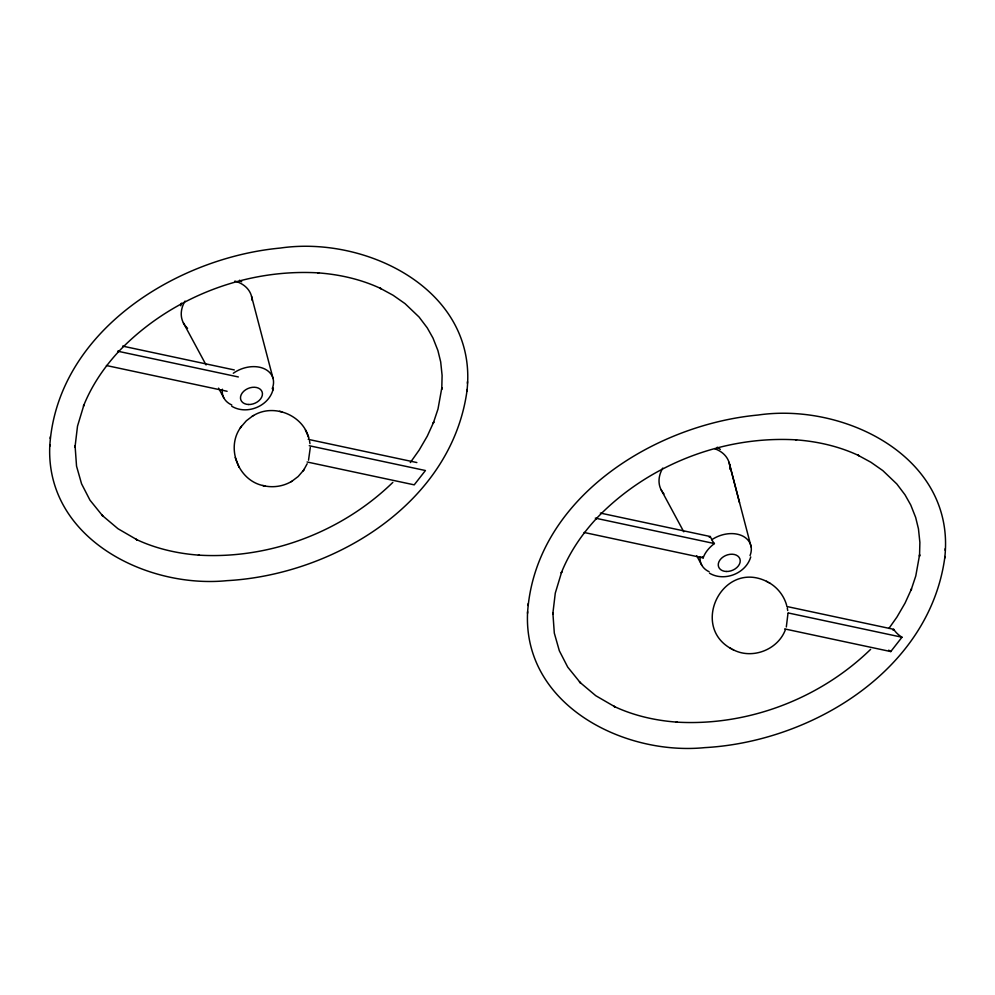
<?xml version="1.0" encoding="UTF-8"?>
<svg xmlns="http://www.w3.org/2000/svg" width="995" height="995" viewBox="0 0 995 995"><rect width="100%" height="100%" fill="white"/><g stroke="black" fill="none" stroke-linecap="round" stroke-linejoin="round"><path stroke-width="1.49" d="M49.75 446.394C56.877 332.206 175.506 257.829 280.329 248.053C367.006 235.38 478.558 290.59 466.941 391.172C451.22 503.843 333.375 574.836 226.935 580.657C145.506 588.766 44.725 537.511 49.837 444.728M50.198 438.496L50.285 436.855M466.941 391.172L467.028 389.542M467.389 383.299L467.476 381.645M527.524 613.355C534.651 499.167 653.28 424.803 758.103 415.027C844.78 402.353 956.332 457.563 944.715 558.145C928.982 670.804 811.149 741.81 704.709 747.631C623.28 755.727 522.487 704.485 527.611 611.701M527.972 605.457L528.059 603.828M944.715 558.145L944.802 556.503M945.163 550.272L945.25 548.606M231.735 406.234C246.685 415.35 269.123 406.258 273.152 389.12M180.792 305.801L181.351 303.164M272.966 389.965L273.364 388.1M786.324 626.949L788.003 613.194M308.525 460.175L310.303 447.489M584.077 532.462L703.179 557.884L703.428 557.188A26.803 16.156 -30 0 1 713.639 544.141L714.398 543.556A14.204 6.293 38 0 1 711.823 539.7L710.293 536.529L600.358 513.072M750.74 556.939C745.951 573.506 724.31 582.025 709.51 573.195M307.181 463.732L303.848 469.839M785.49 629.449C778.078 649.984 751.698 659.983 732.594 649.412M240.653 427.452C225.566 448.111 238.489 480.896 263.625 485.697M240.902 427.091L246.35 420.761L252.419 416.171M292.082 481.12L298.152 476.518L303.599 470.2M240.143 428.211L241.399 426.357M303.114 470.933L304.37 469.08M784.645 628.915L890.761 651.563L901.98 637.235A12.699 5.622 38 0 1 893.721 629.325L893.062 630.221M410.313 462.575L419.156 450.113L427.278 436.146L433.77 421.917L433.248 423.273L437.999 409.02L441.842 387.702L441.755 389.331L442.103 375.426L440.685 361.881L437.899 350.514L432.999 338.076L427.265 327.877L419.044 316.995L405.027 303.624L393.1 295.266L379.903 288.09L381.197 288.724C361.372 279.359 339.656 274.433 317.853 272.854L318.81 272.904C244.82 268.451 169.274 298.226 118.243 351.981M888.921 628.417L896.93 617.087L905.052 603.119L911.532 588.891L911.022 590.234L915.773 575.981L919.616 554.675L919.529 556.304L919.877 542.399L918.46 528.855L915.674 517.475L910.773 505.05L905.027 494.838L896.818 483.968L882.801 470.585L870.874 462.24L857.665 455.051L858.971 455.685C839.146 446.32 817.43 441.394 795.627 439.815L796.585 439.877C722.594 435.424 647.048 465.2 596.017 518.955M118.915 351.285C104.052 367.329 91.552 385.737 83.468 406.109L83.978 404.766L77.51 426.146L74.986 447.34L75.073 445.685L76.54 466.145L81.565 483.819L89.973 500.162L102.871 516.119L101.677 514.962L117.995 528.731L137.335 539.949L136.029 539.315C155.854 548.68 177.57 553.606 199.373 555.185L198.415 555.123C269.508 559.464 341.87 532.014 392.838 482.388M596.689 518.258C581.826 534.29 569.327 552.71 561.23 573.083L561.752 571.727L555.285 593.119L552.76 614.313L552.847 612.646L554.314 633.118L559.339 650.792L567.735 667.123L580.645 683.092L579.438 681.936L595.769 695.704L615.097 706.91L613.803 706.276C633.628 715.641 655.344 720.567 677.147 722.146L676.19 722.096C747.282 726.437 819.644 698.975 870.613 649.362M253.327 415.636C273.613 403.025 303.351 415.126 308.898 438.434M252.145 416.333L253.551 415.512M262.73 485.498C272.232 487.973 282.679 486.592 291.187 481.655M290.963 481.779L292.356 480.958M122.634 346.111L234.285 369.941M117.621 351.185L238.34 376.956M106.415 365.526L227.121 391.284M308.226 439.367L416.855 462.551M309.258 445.735L425.437 470.523L414.219 484.851L307.094 461.991M595.284 518.134L714.398 543.556M786.771 606.49L893.721 629.325M788.289 612.97L901.98 637.235M279.595 411.296L280.453 411.495M280.876 411.594L281.784 411.793M264.061 485.796L264.906 485.983M767.456 581.814C722.27 558.581 688.416 628.405 733.551 649.922M768.824 582.56C777.481 587.411 784.048 595.818 786.672 605.395M730.218 648.118L731.238 648.665M766.498 581.304L769.832 583.107M239.496 280.242L241.71 281.784M717.271 447.203L720.293 449.392M661.24 489.988L683.776 531.79M696.674 555.707L701.686 565.023M183.403 322.902L206.064 364.929M218.564 388.137L223.726 397.689M305.39 429.915L308.549 437.166M239.111 467.364L235.255 457.576M729.584 464.441L751.15 546.976M251.548 296.323L273.065 378.51M729.024 462.302L739.484 502.599M309.532 441.021L309.967 443.621M787.294 607.995L787.717 610.544M233.29 373.249A26.542 18.992 -21.5 0 1 263.302 368.349A26.542 18.992 -21.5 0 1 272.22 388.709M231.773 404.953A26.542 18.992 -21.5 0 1 222.395 389.219M234.857 281.087A36.691 26.256 -21.5 0 1 252.158 300.415M187.558 328.313A36.691 26.256 -21.5 0 1 185.02 301.099M709.273 537.312A26.915 16.218 -30 0 1 710.293 536.529M711.823 539.7A26.542 18.992 -21.5 0 1 741.399 535.447A26.542 18.992 -21.5 0 1 750.031 555.596M709.112 571.727A26.542 18.992 -21.5 0 1 700.082 556.926M714.758 448.733A36.691 26.256 -21.5 0 1 729.932 469.329M663.963 493.881A36.691 26.256 -21.5 0 1 662.794 468.073M703.166 557.859A14.204 6.293 38 0 1 702.209 556.653M890.761 651.563A12.699 5.622 38 0 1 888.709 650.17M248.489 404.505A11.368 8.134 -21.5 0 0 262.12 391.918A11.368 8.134 -21.5 0 0 243.8 391.209A11.368 8.134 -21.5 0 0 248.489 404.505M726.25 571.478A11.368 8.134 -21.5 0 0 739.894 558.879A11.368 8.134 -21.5 0 0 721.574 558.183A11.368 8.134 -21.5 0 0 726.25 571.478"/></g></svg>
